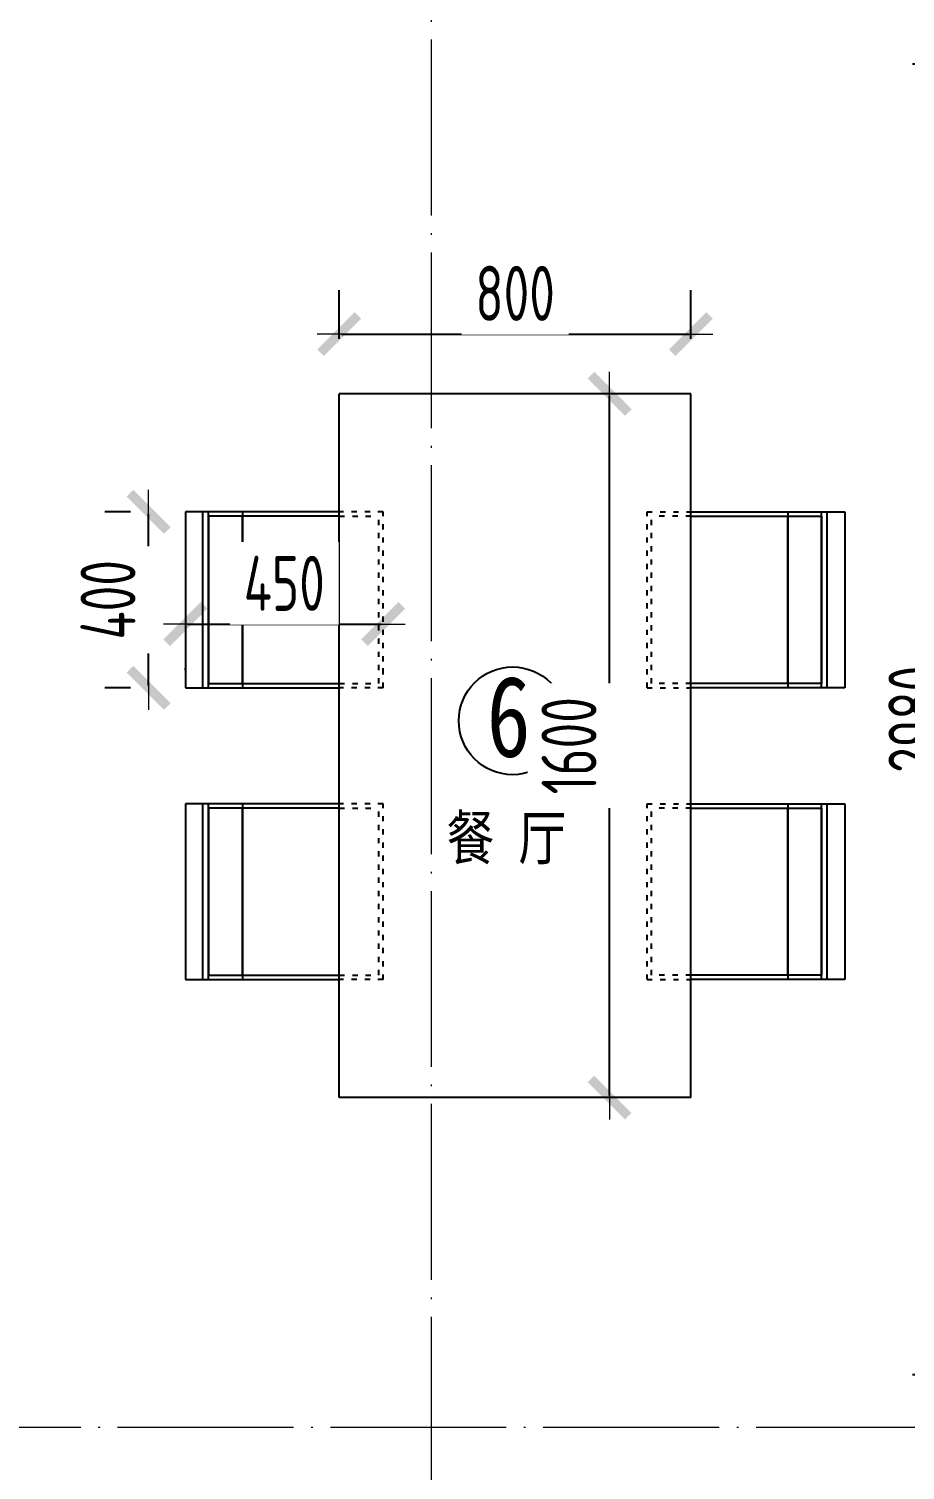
# Model space of a CAD drawing. Header units: inches. Extents: x 600 to 250244, y -404780 to 1000.
# Drawn here: x 44524 to 46518, y -347703 to -344426 of the extents above; entities that cross this region are included whole.
import ezdxf

# ---------------------------------------------------------------- set-up
doc = ezdxf.new("R2010")
doc.units = ezdxf.units.IN
doc.header["$MEASUREMENT"] = 0
doc.linetypes.add('ACAD_ISO03W100', pattern=[30, 12, -18])
doc.linetypes.add('DOTE', pattern=[2.42, 2, -0.2, 0.02, -0.2])
for name, color, linetype in [('D-ARCHI', 250, 'Continuous'), ('IFF-51-活动家具', 51, 'Continuous'), ('房间编号', 50, 'Continuous')]:
    doc.layers.add(name, color=color, linetype=linetype)
doc.layers.add('天棚材质标注', color=2, linetype='Continuous', lineweight=5)
doc.styles.add('ARI', font='SimSun.ttf', dxfattribs={"width": 0.8, "height": 200})
doc.styles.add('HBA-DIMT', font='ARCHS.SHX', dxfattribs={"width": 0.8})
doc.styles.add('宋体', font='SimSun.ttf', dxfattribs={"width": 0.8})
doc.dimstyles.new('HBA_40', dxfattribs={"dimscale": 50, "dimtxt": 2.5, "dimasz": 0.1, "dimexe": 2, "dimexo": 2.5, "dimgap": 0.6, "dimtad": 1, "dimdec": 0, "dimrnd": 5, "dimzin": 0, "dimtxsty": 'HBA-DIMT', "dimblk": 'HBA_DIMENSION_TICK', "dimblk1": 'HBA_DIMENSION_TICK', "dimblk2": 'HBA_DIMENSION_TICK', "dimcen": 0.125, "dimclrd": 44, "dimclre": 44, "dimclrt": 2, "dimadec": 0, "dimazin": 0, "dimtfac": 1, "dimtdec": 0, "dimtix": 1, "dimtmove": 1, "dimatfit": 3, "dimldrblk": 'HBA_Leader_Dot', "dimfxl": 0, "dimtvp": 1, "dimtfill": 1, "dimtolj": 1, "dimtzin": 0, "dimarcsym": 0})

# ---------------------------------------------------------------- blocks, each defined once
blk = doc.blocks.new('HBA_DIMENSION_TICK')
at = {"color": 0, "linetype": 'ByBlock'}
for p, q in [((-10, 0), (0, 0)), ((0, 0), (10, 0))]:
    blk.add_line(p, q, dxfattribs=at)
at = {"color": 50, "linetype": 'ByBlock'}
blk.add_solid([(-10, -7), (-7, -10), (7, 10), (10, 7)], dxfattribs=at)
blk = doc.blocks.new('*D286')
at = {"layer": 'Defpoints', "color": 0, "transparency": 16777216}
for p in [(46634.7, -344506.3), (46780.5, -344506.3), (46780.5, -347486.3)]:
    blk.add_point(p, dxfattribs=at)
at = {"layer": '天棚材质标注', "color": 44, "lineweight": -2, "transparency": 16777216}
for p, q in [((46655.5, -344506.3), (46534.7, -344506.3)), ((46634.7, -347481.3), (46634.7, -344511.3)), ((46655.5, -347486.3), (46534.7, -347486.3))]:
    blk.add_line(p, q, dxfattribs=at)
at = {"layer": '天棚材质标注', "color": 44, "lineweight": -2, "transparency": 16777216, "xscale": 5, "yscale": 5, "zscale": 5}
for p, rotation in [((46634.7, -344506.3), 90), ((46634.7, -347486.3), 270)]:
    blk.add_blockref('HBA_DIMENSION_TICK', p, dxfattribs=dict(at, rotation=rotation))
at = {"layer": '天棚材质标注', "color": 2, "transparency": 16777216, "insert": (46542.2, -345996.3), "char_height": 125, "attachment_point": 5, "rotation": 90, "style": 'HBA-DIMT', "bg_fill": 3, "box_fill_scale": 1.25, "bg_fill_color": 256, "bg_fill_true_color": 13158600, "bg_fill_transparency": 0}
blk.add_mtext('\\A1;2980', dxfattribs=at)
blk = doc.blocks.new('HBA_Leader_Dot')
at = {"color": 0, "linetype": 'ByBlock'}
blk.add_line((-5, 0), (-10, 0), dxfattribs=at)
at = {"color": 0, "linetype": 'ByBlock', "const_width": 5}
blk.add_lwpolyline([(-2.5, 0, 1), (2.5, 0, 1)], format="xyb", close=True, dxfattribs=at)
blk = doc.blocks.new('*D288')
at = {"layer": 'Defpoints', "color": 0, "transparency": 16777216}
for p in [(45837.9, -345256.3, 0), (45845.5, -345256.3), (45837.9, -346856.3, 0)]:
    blk.add_point(p, dxfattribs=at)
at = {"layer": '天棚材质标注', "color": 44, "lineweight": -2, "transparency": 16777216}
for p, q in [((45845.5, -346851.3), (45845.5, -345261.3)), ((45962.9, -345256.3), (45945.5, -345256.3)), ((45962.9, -346856.3), (45945.5, -346856.3))]:
    blk.add_line(p, q, dxfattribs=at)
at = {"layer": '天棚材质标注', "color": 44, "lineweight": -2, "transparency": 16777216, "xscale": 5, "yscale": 5, "zscale": 5}
for p, rotation in [((45845.5, -345256.3), 90), ((45845.5, -346856.3), 270)]:
    blk.add_blockref('HBA_DIMENSION_TICK', p, dxfattribs=dict(at, rotation=rotation))
at = {"layer": '天棚材质标注', "color": 2, "transparency": 16777216, "insert": (45753, -346056.3), "char_height": 125, "attachment_point": 5, "rotation": 90, "style": 'HBA-DIMT', "bg_fill": 3, "box_fill_scale": 1.25, "bg_fill_color": 256, "bg_fill_true_color": 13158600, "bg_fill_transparency": 0}
blk.add_mtext('\\A1;1600', dxfattribs=at)
blk = doc.blocks.new('*D289')
at = {"layer": 'Defpoints', "color": 0, "transparency": 16777216}
for p in [(46030.5, -345120.3), (45230.5, -345256.3), (46030.5, -345256.3)]:
    blk.add_point(p, dxfattribs=at)
at = {"layer": '天棚材质标注', "color": 44, "lineweight": -2, "transparency": 16777216}
for p, q in [((45230.5, -345131.3), (45230.5, -345020.3)), ((46030.5, -345131.3), (46030.5, -345020.3)), ((45235.5, -345120.3), (46025.5, -345120.3))]:
    blk.add_line(p, q, dxfattribs=at)
at = {"layer": '天棚材质标注', "color": 44, "lineweight": -2, "transparency": 16777216, "xscale": 5, "yscale": 5, "zscale": 5, "rotation": 180}
blk.add_blockref('HBA_DIMENSION_TICK', (45230.5, -345120.3), dxfattribs=at)
at = {"layer": '天棚材质标注', "color": 44, "lineweight": -2, "transparency": 16777216, "xscale": 5, "yscale": 5, "zscale": 5}
blk.add_blockref('HBA_DIMENSION_TICK', (46030.5, -345120.3), dxfattribs=at)
at = {"layer": '天棚材质标注', "color": 2, "transparency": 16777216, "insert": (45630.5, -345027.8), "char_height": 125, "attachment_point": 5, "style": 'HBA-DIMT', "bg_fill": 3, "box_fill_scale": 1.25, "bg_fill_color": 256, "bg_fill_true_color": 13158600, "bg_fill_transparency": 0}
blk.add_mtext('\\A1;800', dxfattribs=at)
blk = doc.blocks.new('*D290')
at = {"layer": 'Defpoints', "color": 0, "transparency": 16777216}
for p in [(44880.5, -345759.5, 0), (45330.5, -345759.5, 0), (45330.5, -345779.6)]:
    blk.add_point(p, dxfattribs=at)
at = {"layer": '天棚材质标注', "color": 44, "lineweight": -2, "transparency": 16777216}
for p, q in [((44885.5, -345779.6), (45325.5, -345779.6)), ((44880.5, -345884.5), (44880.5, -345879.6)), ((45330.5, -345884.5), (45330.5, -345879.6))]:
    blk.add_line(p, q, dxfattribs=at)
at = {"layer": '天棚材质标注', "color": 44, "lineweight": -2, "transparency": 16777216, "xscale": 5, "yscale": 5, "zscale": 5, "rotation": 180}
blk.add_blockref('HBA_DIMENSION_TICK', (44880.5, -345779.6), dxfattribs=at)
at = {"layer": '天棚材质标注', "color": 44, "lineweight": -2, "transparency": 16777216, "xscale": 5, "yscale": 5, "zscale": 5}
blk.add_blockref('HBA_DIMENSION_TICK', (45330.5, -345779.6), dxfattribs=at)
at = {"layer": '天棚材质标注', "color": 2, "transparency": 16777216, "insert": (45105.5, -345687.1), "char_height": 125, "attachment_point": 5, "style": 'HBA-DIMT', "bg_fill": 3, "box_fill_scale": 1.25, "bg_fill_color": 256, "bg_fill_true_color": 13158600, "bg_fill_transparency": 0}
blk.add_mtext('\\A1;450', dxfattribs=at)
blk = doc.blocks.new('*D291')
at = {"layer": 'Defpoints', "color": 0, "transparency": 16777216}
for p in [(44797, -345524.5), (44880.5, -345524.5, 0), (44880.5, -345924.5, 0)]:
    blk.add_point(p, dxfattribs=at)
at = {"layer": '天棚材质标注', "color": 44, "lineweight": -2, "transparency": 16777216}
for p, q in [((44755.5, -345524.5), (44697, -345524.5)), ((44797, -345919.5), (44797, -345529.5)), ((44755.5, -345924.5), (44697, -345924.5))]:
    blk.add_line(p, q, dxfattribs=at)
at = {"layer": '天棚材质标注', "color": 44, "lineweight": -2, "transparency": 16777216, "xscale": 5, "yscale": 5, "zscale": 5}
for p, rotation in [((44797, -345524.5), 90), ((44797, -345924.5), 270)]:
    blk.add_blockref('HBA_DIMENSION_TICK', p, dxfattribs=dict(at, rotation=rotation))
at = {"layer": '天棚材质标注', "color": 2, "transparency": 16777216, "insert": (44704.5, -345724.5), "char_height": 125, "attachment_point": 5, "rotation": 90, "style": 'HBA-DIMT', "bg_fill": 3, "box_fill_scale": 1.25, "bg_fill_color": 256, "bg_fill_true_color": 13158600, "bg_fill_transparency": 0}
blk.add_mtext('\\A1;400', dxfattribs=at)

msp = doc.modelspace()

# ---------------------------------------------------------------- linework, layer by layer
at = {"layer": 'D-ARCHI', "color": 251, "linetype": 'DOTE', "lineweight": 5, "ltscale": 200}
for p, q in [((45440.2, -355014.6), (45440.2, -340066)), ((52870.5, -347606.3), (32543.2, -347606.3))]:
    msp.add_line(p, q, dxfattribs=at)
at = {"layer": 'IFF-51-活动家具'}
for p, q in [((46030.5, -345256.3, 0), (45230.5, -345256.3, 0)), ((45230.5, -346856.3, 0), (45230.5, -345256.3)), ((46030.5, -346856.3), (46030.5, -345256.3)), ((45230.5, -345524.5, 0), (44880.5, -345524.5, 0)), ((44880.5, -345524.5, 0), (44880.5, -345924.5, 0)), ((44920.5, -345524.5, 0), (44880.5, -345524.5, 0)), ((44920.5, -345924.5, 0), (44920.5, -345524.5, 0)), ((44933.3, -345924.5, 0), (44933.3, -345524.5, 0)), ((44933.3, -345534.5, 0), (44933.3, -345914.5, 0)), ((45010.5, -345534.5, 0), (44933.3, -345534.5, 0)), ((45010.5, -345524.5, 0), (45010.5, -345924.5, 0)), ((45010.5, -345534.5, 0), (45010.5, -345914.5, 0)), ((45230.5, -345534.5, 0), (45010.5, -345534.5, 0)), ((45010.5, -345914.5, 0), (45010.5, -345534.5, 0)), ((46030.5, -345524.5, 0), (46380.5, -345524.5, 0)), ((46030.5, -345534.5, 0), (46250.5, -345534.5, 0)), ((46250.5, -345524.5, 0), (46250.5, -345924.5, 0)), ((46250.5, -345534.5, 0), (46250.5, -345914.5, 0)), ((46250.5, -345914.5, 0), (46250.5, -345534.5, 0)), ((46250.5, -345534.5, 0), (46327.7, -345534.5, 0)), ((46327.7, -345924.5, 0), (46327.7, -345524.5, 0)), ((46327.7, -345534.5, 0), (46327.7, -345914.5, 0)), ((46340.5, -345924.5, 0), (46340.5, -345524.5, 0)), ((46340.5, -345524.5, 0), (46380.5, -345524.5, 0)), ((46380.5, -345524.5, 0), (46380.5, -345924.5, 0)), ((44880.5, -345924.5, 0), (45230.5, -345924.5, 0)), ((44880.5, -345924.5, 0), (44920.5, -345924.5, 0)), ((44933.3, -345914.5, 0), (45010.5, -345914.5, 0)), ((45010.5, -345914.5, 0), (45230.5, -345914.5, 0)), ((46250.5, -345914.5, 0), (46030.5, -345914.5, 0)), ((46380.5, -345924.5, 0), (46030.5, -345924.5, 0)), ((46327.7, -345914.5, 0), (46250.5, -345914.5, 0)), ((46380.5, -345924.5, 0), (46340.5, -345924.5, 0)), ((45230.5, -346188.1, 0), (44880.5, -346188.1, 0)), ((44880.5, -346188.1, 0), (44880.5, -346588.1, 0)), ((44920.5, -346188.1, 0), (44880.5, -346188.1, 0)), ((44920.5, -346588.1, 0), (44920.5, -346188.1, 0)), ((44933.3, -346588.1, 0), (44933.3, -346188.1, 0)), ((45010.5, -346188.1, 0), (45010.5, -346588.1, 0)), ((46030.5, -346188.1, 0), (46380.5, -346188.1, 0)), ((46250.5, -346188.1, 0), (46250.5, -346588.1, 0)), ((46327.7, -346588.1, 0), (46327.7, -346188.1, 0)), ((46340.5, -346588.1, 0), (46340.5, -346188.1, 0)), ((46340.5, -346188.1, 0), (46380.5, -346188.1, 0)), ((46380.5, -346188.1, 0), (46380.5, -346588.1, 0)), ((44933.3, -346198.1, 0), (44933.3, -346578.1, 0)), ((45010.5, -346198.1, 0), (44933.3, -346198.1, 0)), ((45010.5, -346198.1, 0), (45010.5, -346578.1, 0)), ((45230.5, -346198.1, 0), (45010.5, -346198.1, 0)), ((45010.5, -346578.1, 0), (45010.5, -346198.1, 0)), ((46030.5, -346198.1, 0), (46250.5, -346198.1, 0)), ((46250.5, -346198.1, 0), (46250.5, -346578.1, 0)), ((46250.5, -346578.1, 0), (46250.5, -346198.1, 0)), ((46250.5, -346198.1, 0), (46327.7, -346198.1, 0)), ((46327.7, -346198.1, 0), (46327.7, -346578.1, 0)), ((44933.3, -346578.1, 0), (45010.5, -346578.1, 0)), ((45010.5, -346578.1, 0), (45230.5, -346578.1, 0)), ((46250.5, -346578.1, 0), (46030.5, -346578.1, 0)), ((46327.7, -346578.1, 0), (46250.5, -346578.1, 0)), ((44880.5, -346588.1, 0), (45230.5, -346588.1, 0)), ((44880.5, -346588.1, 0), (44920.5, -346588.1, 0)), ((46380.5, -346588.1, 0), (46030.5, -346588.1, 0)), ((46380.5, -346588.1, 0), (46340.5, -346588.1, 0)), ((46030.5, -346856.3, 0), (45230.5, -346856.3, 0))]:
    msp.add_line(p, q, dxfattribs=at)
at = {"layer": 'IFF-51-活动家具', "linetype": 'ACAD_ISO03W100'}
for p, q in [((45330.5, -345524.5, 0), (45230.5, -345524.5, 0)), ((45230.5, -345534.5, 0), (45320.5, -345534.5, 0)), ((45320.5, -345914.5, 0), (45320.5, -345534.5, 0)), ((45330.5, -345924.5, 0), (45330.5, -345524.5, 0)), ((45930.5, -345924.5, 0), (45930.5, -345524.5, 0)), ((45930.5, -345524.5, 0), (46030.5, -345524.5, 0)), ((45940.5, -345914.5, 0), (45940.5, -345534.5, 0)), ((46030.5, -345534.5, 0), (45940.5, -345534.5, 0)), ((45230.5, -345914.5, 0), (45320.5, -345914.5, 0)), ((45330.5, -345924.5, 0), (45230.5, -345924.5, 0)), ((45930.5, -345924.5, 0), (46030.5, -345924.5, 0)), ((46030.5, -345914.5, 0), (45940.5, -345914.5, 0)), ((45330.5, -346188.1, 0), (45230.5, -346188.1, 0)), ((45330.5, -346588.1, 0), (45330.5, -346188.1, 0)), ((45930.5, -346588.1, 0), (45930.5, -346188.1, 0)), ((45930.5, -346188.1, 0), (46030.5, -346188.1, 0)), ((45230.5, -346198.1, 0), (45320.5, -346198.1, 0)), ((45320.5, -346578.1, 0), (45320.5, -346198.1, 0)), ((45940.5, -346578.1, 0), (45940.5, -346198.1, 0)), ((46030.5, -346198.1, 0), (45940.5, -346198.1, 0)), ((45230.5, -346578.1, 0), (45320.5, -346578.1, 0)), ((46030.5, -346578.1, 0), (45940.5, -346578.1, 0)), ((45330.5, -346588.1, 0), (45230.5, -346588.1, 0)), ((45930.5, -346588.1, 0), (46030.5, -346588.1, 0))]:
    msp.add_line(p, q, dxfattribs=at)
at = {"layer": '房间编号'}
msp.add_circle((45624.9, -345999.6), 122.5, dxfattribs=at)

# ---------------------------------------------------------------- texts
at = {"layer": '房间编号', "color": 8, "style": '宋体', "width": 0.8}
msp.add_text('餐 厅', height=100, dxfattribs=at).set_placement((45474.3, -346315.4))
at = {"layer": '房间编号', "insert": (45665.8, -345897.7), "char_height": 183.8, "width": 2606.465, "attachment_point": 3, "style": 'ARI'}
msp.add_mtext('6', dxfattribs=at)

# ---------------------------------------------------------------- dimensions: what is measured, and where the dimension line sits
at = {"layer": '天棚材质标注', "color": 6}
dim = msp.add_linear_dim(base=(46634.7, -344506.3), p1=(46780.5, -347486.3), p2=(46780.5, -344506.3), angle=90, dimstyle='HBA_40', dxfattribs=at)
dim.commit()
dim.dimension.update_dxf_attribs({"geometry": '*D286', "text_midpoint": (46542.2, -345996.3)})

# ---------------------------------------------------------------- next in the draw order: dimensions: what is measured, and where the dimension line sits
dim = msp.add_linear_dim(base=(45845.5, -345256.3), p1=(45837.9, -346856.3, 0), p2=(45837.9, -345256.3, 0), angle=90, dimstyle='HBA_40', dxfattribs=at)
dim.commit()
dim.dimension.update_dxf_attribs({"geometry": '*D288', "text_midpoint": (45753, -346056.3)})
dim = msp.add_linear_dim(base=(45330.5, -345779.6), p1=(44880.5, -345759.5, 0), p2=(45330.5, -345759.5, 0), dimstyle='HBA_40', dxfattribs=at)
dim.commit()
dim.dimension.update_dxf_attribs({"geometry": '*D290', "text_midpoint": (45105.5, -345687.1)})

# ---------------------------------------------------------------- next in the draw order: dimensions: what is measured, and where the dimension line sits
dim = msp.add_linear_dim(base=(46030.5, -345120.3), p1=(45230.5, -345256.3), p2=(46030.5, -345256.3), dimstyle='HBA_40', dxfattribs=at)
dim.commit()
dim.dimension.update_dxf_attribs({"geometry": '*D289', "text_midpoint": (45630.5, -345027.8)})
dim = msp.add_linear_dim(base=(44797, -345524.5), p1=(44880.5, -345924.5, 0), p2=(44880.5, -345524.5, 0), angle=90, dimstyle='HBA_40', dxfattribs=at)
dim.commit()
dim.dimension.update_dxf_attribs({"geometry": '*D291', "text_midpoint": (44704.5, -345724.5)})

doc.saveas('drawing.dxf')
